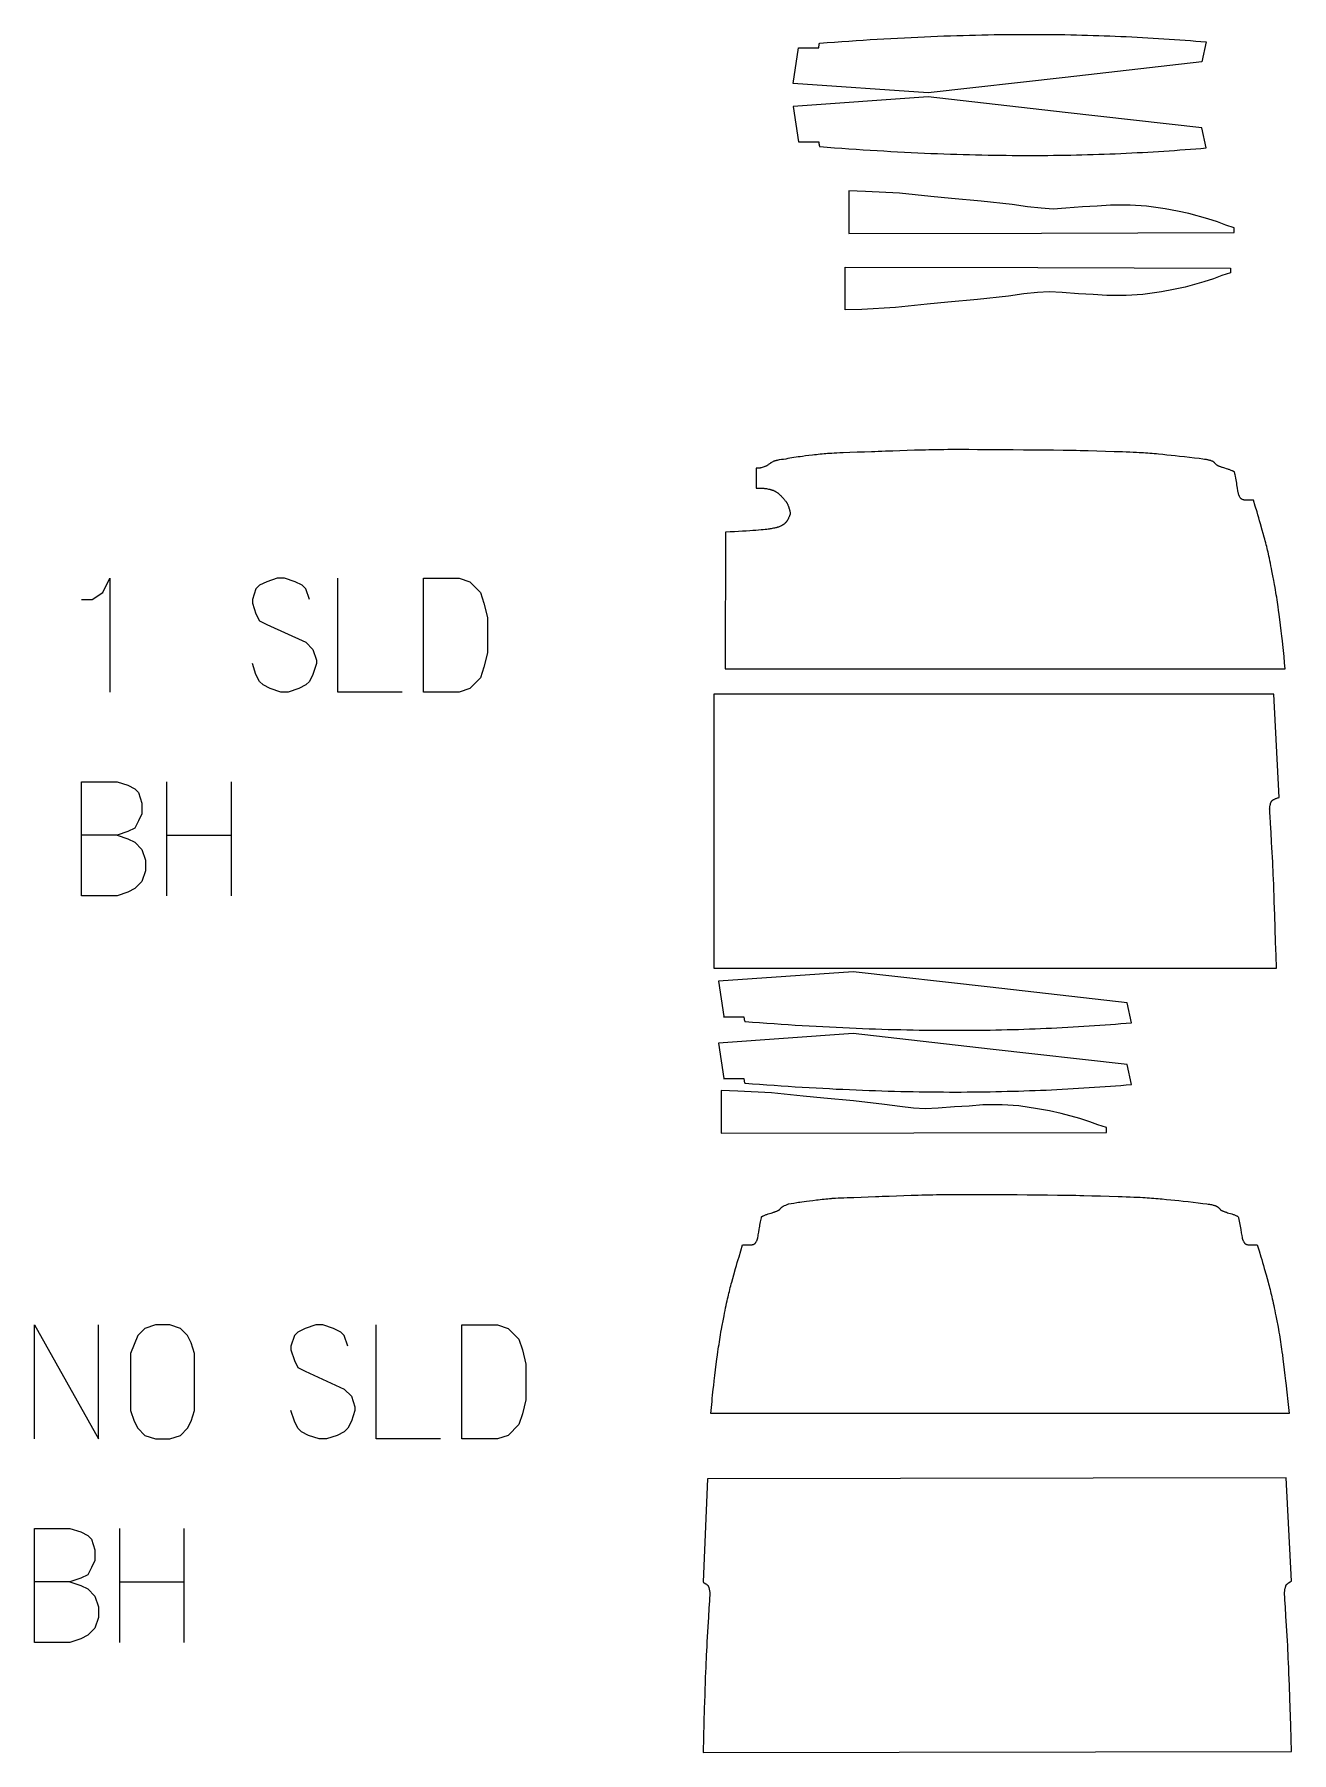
# Model space of a CAD drawing. Extents: x 0 to 10511, y 0 to 8892.
# Drawn here: x 0 to 3152, y 277 to 4585 of the extents above; entities that cross this region are included whole.
import ezdxf

# ---------------------------------------------------------------- set-up
doc = ezdxf.new("R2010")
doc.units = 0
doc.layers.add('Default_Layer', color=1, linetype='CONTINUOUS')

msp = doc.modelspace()

# ---------------------------------------------------------------- linework, layer by layer
at = {"layer": 'Default_Layer'}
for points in [[(2937.9, 4566.1), (2927.1, 4515.9), (2583.9, 4477.1), (2240.6, 4438.4), (1902.6, 4462.1), (1915.7, 4550.8), (1915.5, 4550.8), (1915.6, 4550.8), (1915.7, 4550.8), (1916.1, 4550.9), (1916.8, 4550.9), (1919, 4550.9), (1922, 4550.9), (1930.1, 4551), (1939.6, 4551), (1957.9, 4550.9), (1966.4, 4550.9), (1966.4, 4551.4), (1966.5, 4552.7), (1966.8, 4554.6), (1966.9, 4555.7), (1967.1, 4556.8), (1967.3, 4557.9), (1967.5, 4559), (1967.7, 4560), (1967.9, 4560.9), (1968.1, 4561.3), (1968.2, 4561.6), (1968.4, 4562), (1968.5, 4562.2), (1968.7, 4562.5), (1968.8, 4562.6), (1969, 4562.7), (1969.1, 4562.8), (1969.2, 4562.8), (1987.6, 4564.2), (2005.9, 4565.6), (2024.1, 4566.9), (2042.1, 4568.2), (2059.9, 4569.4), (2077.7, 4570.6), (2095.2, 4571.7), (2112.7, 4572.8), (2130, 4573.8), (2147.2, 4574.8), (2164.3, 4575.7), (2181.2, 4576.6), (2198, 4577.4), (2214.7, 4578.2), (2231.3, 4579), (2247.7, 4579.7), (2264.1, 4580.3), (2280.3, 4581), (2296.4, 4581.5), (2312.4, 4582), (2328.3, 4582.5), (2344.1, 4582.9), (2359.7, 4583.3), (2375.3, 4583.7), (2390.8, 4584), (2406.2, 4584.2), (2421.5, 4584.5), (2436.6, 4584.6), (2451.7, 4584.8), (2466.7, 4584.9), (2481.7, 4584.9), (2496.5, 4584.9), (2511.2, 4584.9), (2525.9, 4584.9), (2540.5, 4584.7), (2555, 4584.6), (2569.4, 4584.4), (2583.8, 4584.2), (2598.1, 4583.9), (2612.3, 4583.6), (2626.4, 4583.3), (2640.5, 4582.9), (2654.5, 4582.5), (2668.5, 4582.1), (2682.4, 4581.6), (2696.2, 4581.1), (2710, 4580.5), (2723.8, 4579.9), (2737.4, 4579.3), (2751.1, 4578.7), (2764.7, 4578), (2778.2, 4577.3), (2791.7, 4576.5), (2805.1, 4575.7), (2818.6, 4574.9), (2831.9, 4574), (2845.3, 4573.2), (2858.6, 4572.2), (2871.9, 4571.3), (2885.1, 4570.3), (2898.3, 4569.3), (2911.5, 4568.3), (2924.7, 4567.2), (2937.9, 4566.1)], [(2937.9, 4300.3), (2927.1, 4350.5), (2583.9, 4389.2), (2240.6, 4428), (1902.6, 4404.3), (1915.7, 4315.6), (1915.5, 4315.6), (1915.6, 4315.6), (1915.7, 4315.5), (1916.1, 4315.5), (1916.8, 4315.5), (1919, 4315.5), (1922, 4315.4), (1930.1, 4315.4), (1939.6, 4315.4), (1957.9, 4315.5), (1966.4, 4315.5), (1966.4, 4315), (1966.5, 4313.6), (1966.8, 4311.8), (1966.9, 4310.7), (1967.1, 4309.6), (1967.3, 4308.5), (1967.5, 4307.4), (1967.7, 4306.4), (1967.9, 4305.5), (1968.1, 4305.1), (1968.2, 4304.7), (1968.4, 4304.4), (1968.5, 4304.1), (1968.7, 4303.9), (1968.8, 4303.8), (1969, 4303.6), (1969.1, 4303.6), (1969.2, 4303.6), (1987.6, 4302.2), (2005.9, 4300.8), (2024.1, 4299.5), (2042.1, 4298.2), (2059.9, 4297), (2077.7, 4295.8), (2095.2, 4294.7), (2112.7, 4293.6), (2130, 4292.6), (2147.2, 4291.6), (2164.3, 4290.7), (2181.2, 4289.8), (2198, 4288.9), (2214.7, 4288.1), (2231.3, 4287.4), (2247.7, 4286.7), (2264.1, 4286), (2280.3, 4285.4), (2296.4, 4284.9), (2312.4, 4284.3), (2328.3, 4283.9), (2344.1, 4283.4), (2359.7, 4283), (2375.3, 4282.7), (2390.8, 4282.4), (2406.2, 4282.1), (2421.5, 4281.9), (2436.6, 4281.7), (2451.7, 4281.6), (2466.7, 4281.5), (2481.7, 4281.5), (2496.5, 4281.4), (2511.2, 4281.5), (2525.9, 4281.5), (2540.5, 4281.6), (2555, 4281.8), (2569.4, 4282), (2583.8, 4282.2), (2598.1, 4282.4), (2612.3, 4282.7), (2626.4, 4283.1), (2640.5, 4283.4), (2654.5, 4283.9), (2668.5, 4284.3), (2682.4, 4284.8), (2696.2, 4285.3), (2710, 4285.8), (2723.8, 4286.4), (2737.4, 4287.1), (2751.1, 4287.7), (2764.7, 4288.4), (2778.2, 4289.1), (2791.7, 4289.9), (2805.1, 4290.7), (2818.6, 4291.5), (2831.9, 4292.3), (2845.3, 4293.2), (2858.6, 4294.1), (2871.9, 4295.1), (2885.1, 4296.1), (2898.3, 4297.1), (2911.5, 4298.1), (2924.7, 4299.2), (2937.9, 4300.3)], [(3008, 4088), (3008, 4099.8), (2986.8, 4106.6), (2966, 4114.8), (2941.7, 4122.7), (2894.2, 4135.7), (2865.5, 4141.9), (2834.9, 4147.2), (2788.3, 4154.3), (2746.9, 4156.7), (2698.3, 4156.7), (2664.2, 4154.1), (2627.4, 4152.2), (2586.1, 4149), (2553.8, 4147.1), (2524.1, 4149), (2490, 4152.9), (2451.5, 4158.1), (2373.7, 4166.6), (2299.5, 4173.4), (2247.4, 4178.4), (2168.7, 4186.9), (2083.8, 4191.4), (2042.1, 4193), (2042.1, 4085.8), (2525, 4086.9), (3008, 4088)], [(2998.5, 3999), (2998.5, 3987.1), (2977.3, 3980.3), (2956.5, 3972.2), (2932.2, 3964.3), (2884.8, 3951.2), (2856, 3945), (2825.4, 3939.8), (2778.8, 3932.7), (2737.4, 3930.2), (2688.8, 3930.2), (2654.7, 3932.9), (2617.9, 3934.7), (2576.6, 3938), (2544.3, 3939.8), (2514.6, 3938), (2480.5, 3934.1), (2442, 3928.9), (2364.2, 3920.3), (2290, 3913.5), (2237.9, 3908.6), (2159.2, 3900.1), (2074.3, 3895.6), (2032.6, 3894), (2032.6, 4001.1), (2515.6, 4000.1), (2998.5, 3999)], [(1732.1, 2994.4), (3136, 2994.5), (3135.2, 3002.1), (3134.5, 3009.8), (3133, 3025), (3132.2, 3032.6), (3131.4, 3040.3), (3130.6, 3047.9), (3129.8, 3055.5), (3128.7, 3064.7), (3127.3, 3076.5), (3125.7, 3089.9), (3123.9, 3104), (3122.2, 3118), (3120.5, 3130.8), (3119.1, 3141.7), (3118.1, 3149.5), (3117.2, 3155.6), (3116.4, 3161.7), (3115.5, 3167.8), (3114.6, 3173.9), (3113.6, 3180), (3112.7, 3186.1), (3111.6, 3192.2), (3110.6, 3198.2), (3109.2, 3205.7), (3107.4, 3215.6), (3105.2, 3227.2), (3102.7, 3239.8), (3101.5, 3246.3), (3100.2, 3252.8), (3098.9, 3259.2), (3097.6, 3265.4), (3096.3, 3271.5), (3095.1, 3277.1), (3093.9, 3282.4), (3092.8, 3287.1), (3091.8, 3291.7), (3090.6, 3296.2), (3089.5, 3300.9), (3088.3, 3305.5), (3087, 3310.2), (3085.8, 3314.9), (3084.5, 3319.6), (3083.3, 3324.2), (3080.7, 3333.3), (3078.3, 3342.1), (3073.7, 3358.2), (3071.6, 3365.6), (3069.5, 3373), (3067.4, 3380.4), (3065.2, 3387.8), (3060.8, 3402.6), (3056.5, 3417.4), (3053.4, 3417.4), (3050, 3417.4), (3043.1, 3417.2), (3039.9, 3417.2), (3037.1, 3417.2), (3035.9, 3417.2), (3034.9, 3417.3), (3034, 3417.3), (3033.4, 3417.4), (3032.4, 3417.7), (3031.3, 3417.9), (3030.3, 3418.2), (3029.2, 3418.6), (3028.7, 3418.8), (3028.2, 3419), (3027.8, 3419.2), (3027.3, 3419.5), (3026.9, 3419.7), (3026.4, 3420), (3026, 3420.3), (3025.7, 3420.5), (3025.3, 3420.8), (3025, 3421.2), (3024.6, 3421.5), (3024.3, 3421.8), (3024.1, 3422.2), (3023.8, 3422.6), (3023.3, 3423.4), (3022.8, 3424.2), (3022.3, 3425), (3021.4, 3426.7), (3021, 3427.5), (3020.6, 3428.4), (3020.2, 3429.2), (3019.8, 3430.1), (3019.4, 3431), (3019.1, 3431.9), (3018.8, 3432.8), (3018.5, 3433.7), (3018.4, 3434.5), (3018.1, 3436.1), (3017.3, 3440.9), (3016.2, 3447.6), (3014.9, 3455.5), (3014.2, 3459.8), (3013.4, 3464.1), (3012.6, 3468.5), (3011.8, 3472.8), (3011, 3477), (3010.2, 3481), (3009.8, 3482.9), (3009.4, 3484.7), (3009, 3486.4), (3008.6, 3488), (3007.9, 3488.4), (3007.2, 3488.8), (3006.5, 3489.2), (3005.7, 3489.6), (3004.9, 3490), (3004.1, 3490.4), (3002.5, 3491.1), (3000.7, 3491.9), (2999, 3492.5), (2997.2, 3493.2), (2995.5, 3493.8), (2993.8, 3494.4), (2992.2, 3494.9), (2989.1, 3495.8), (2984.8, 3497.1), (2981.9, 3498), (2979, 3499), (2977.5, 3499.5), (2976.1, 3500), (2974.8, 3500.5), (2973.6, 3500.9), (2971.3, 3501.8), (2970.1, 3502.3), (2969, 3502.7), (2967.8, 3503.2), (2966.8, 3503.7), (2966.2, 3504), (2965.7, 3504.3), (2965.2, 3504.6), (2964.7, 3504.9), (2964.3, 3505.3), (2963.8, 3505.7), (2963.4, 3506.1), (2962.9, 3506.5), (2962.5, 3507), (2962.1, 3507.4), (2961.3, 3508.4), (2960.5, 3509.3), (2959.8, 3510.2), (2959.4, 3510.6), (2959.1, 3510.9), (2958.7, 3511.2), (2958.4, 3511.5), (2957.8, 3512), (2957.1, 3512.5), (2956.4, 3513), (2955.7, 3513.5), (2955, 3513.9), (2954.3, 3514.3), (2953.6, 3514.7), (2952.8, 3515), (2952.4, 3515.2), (2951.9, 3515.4), (2950.6, 3515.9), (2949.1, 3516.4), (2947.3, 3516.9), (2945.5, 3517.4), (2943.7, 3517.9), (2941.9, 3518.3), (2940.2, 3518.7), (2938.9, 3518.9), (2936.6, 3519.2), (2933.5, 3519.6), (2929.6, 3520.1), (2920, 3521.3), (2908.5, 3522.7), (2895.9, 3524.2), (2883.1, 3525.7), (2870.8, 3527.1), (2859.8, 3528.3), (2849.7, 3529.3), (2839.3, 3530.4), (2828.8, 3531.5), (2818.1, 3532.5), (2812.8, 3533), (2807.4, 3533.5), (2802, 3534), (2796.7, 3534.4), (2791.3, 3534.9), (2786, 3535.3), (2780.6, 3535.6), (2775.3, 3536), (2769.5, 3536.3), (2762.7, 3536.7), (2755.1, 3537), (2746.6, 3537.4), (2737.5, 3537.7), (2727.8, 3538.1), (2717.7, 3538.4), (2707.1, 3538.8), (2685.4, 3539.5), (2663.4, 3540.1), (2641.9, 3540.7), (2621.7, 3541.2), (2611.8, 3541.4), (2601.4, 3541.6), (2590.5, 3541.8), (2579.1, 3541.9), (2555.3, 3542.2), (2530.5, 3542.5), (2479.5, 3543), (2454.2, 3543.3), (2429.7, 3543.6), (2419.1, 3543.6), (2408.3, 3543.6), (2386.5, 3543.7), (2364.4, 3543.8), (2342.5, 3543.9), (2320.9, 3543.9), (2310.3, 3543.9), (2299.9, 3543.9), (2289.8, 3543.9), (2279.9, 3543.8), (2270.3, 3543.7), (2261, 3543.6), (2251.9, 3543.4), (2242.8, 3543.2), (2233.7, 3543), (2224.6, 3542.8), (2215.5, 3542.5), (2206.4, 3542.2), (2188.2, 3541.6), (2170.1, 3541), (2151.9, 3540.3), (2133.7, 3539.7), (2124.6, 3539.4), (2115.5, 3539.1), (2107.4, 3538.8), (2098.9, 3538.4), (2081.1, 3537.8), (2062.8, 3537.2), (2044.8, 3536.5), (2027.7, 3535.9), (2019.7, 3535.6), (2012.2, 3535.2), (2005.3, 3534.9), (1999, 3534.6), (1993.4, 3534.3), (1990.9, 3534.1), (1988.7, 3533.9), (1984.2, 3533.6), (1979.7, 3533.2), (1975, 3532.7), (1970.2, 3532.3), (1965.3, 3531.7), (1960.5, 3531.2), (1955.7, 3530.7), (1950.9, 3530.1), (1941.7, 3529), (1933.3, 3528), (1926, 3527), (1920, 3526.2), (1914.8, 3525.5), (1909.6, 3524.7), (1904.4, 3523.9), (1899.2, 3523), (1888.9, 3521.3), (1883.7, 3520.4), (1878.5, 3519.6), (1875.9, 3519.2), (1873.1, 3518.8), (1867.5, 3518), (1864.8, 3517.6), (1863.5, 3517.4), (1862.3, 3517.1), (1861.2, 3516.9), (1860.2, 3516.7), (1859.3, 3516.5), (1858.5, 3516.2), (1857.7, 3516), (1857, 3515.7), (1856.2, 3515.5), (1855.5, 3515.2), (1854, 3514.6), (1852.6, 3513.9), (1851.2, 3513.2), (1849.8, 3512.4), (1848.4, 3511.6), (1847, 3510.9), (1846.3, 3510.5), (1845.7, 3510), (1845, 3509.6), (1844.3, 3509.1), (1843, 3508.1), (1841.7, 3507.1), (1840.4, 3506), (1839.8, 3505.6), (1839.1, 3505.1), (1838.4, 3504.6), (1837.7, 3504.2), (1837, 3503.8), (1836.3, 3503.4), (1835.5, 3503), (1834.5, 3502.6), (1833.5, 3502.2), (1832.3, 3501.7), (1831.1, 3501.3), (1829.8, 3500.8), (1827.2, 3500), (1824.6, 3499.2), (1822.3, 3498.5), (1821.2, 3498.2), (1820.3, 3498), (1819.5, 3497.8), (1818.8, 3497.7), (1818.2, 3497.6), (1817.6, 3497.5), (1817.1, 3497.5), (1816.5, 3497.5), (1815.3, 3497.5), (1814.1, 3497.5), (1811.8, 3497.6), (1810.6, 3497.6), (1809.4, 3497.7), (1809.4, 3447.6), (1810.5, 3447.6), (1815.8, 3447.5), (1821.1, 3447.3), (1824.3, 3447.2), (1825.9, 3447.2), (1827.6, 3447.1), (1829, 3447), (1830.5, 3446.8), (1831.9, 3446.7), (1833.3, 3446.5), (1835.6, 3446.1), (1838.1, 3445.6), (1840.7, 3445.1), (1842.1, 3444.8), (1843.5, 3444.5), (1844.8, 3444.1), (1846.2, 3443.8), (1847.5, 3443.4), (1848.8, 3443.1), (1850, 3442.7), (1851.2, 3442.3), (1852.3, 3441.9), (1853.3, 3441.4), (1854.3, 3441), (1855.3, 3440.5), (1856.2, 3440), (1857.2, 3439.5), (1858.1, 3438.9), (1859.1, 3438.4), (1860, 3437.8), (1860.9, 3437.2), (1861.8, 3436.6), (1862.7, 3435.9), (1863.6, 3435.3), (1864.4, 3434.6), (1865.3, 3433.9), (1866.1, 3433.2), (1867.8, 3431.8), (1868.7, 3431), (1869.7, 3430.1), (1870.8, 3429), (1872, 3427.7), (1873.3, 3426.4), (1874.7, 3425), (1876.1, 3423.5), (1877.4, 3422), (1878.8, 3420.5), (1880.1, 3418.9), (1881.4, 3417.4), (1882.6, 3415.9), (1883.8, 3414.5), (1884.8, 3413.2), (1885.7, 3411.9), (1886, 3411.3), (1886.4, 3410.8), (1887, 3409.7), (1887.6, 3408.5), (1888.2, 3407.3), (1888.8, 3406), (1889.3, 3404.7), (1889.9, 3403.4), (1890.3, 3402), (1890.8, 3400.7), (1891.3, 3399.4), (1891.7, 3398.2), (1892.4, 3395.9), (1892.9, 3393.9), (1893.3, 3392.4), (1893.6, 3391.1), (1893.9, 3389.8), (1894.2, 3388.5), (1894.4, 3387.2), (1894.5, 3386.6), (1894.6, 3385.9), (1894.6, 3385.3), (1894.7, 3384.7), (1894.7, 3384), (1894.6, 3383.4), (1894.6, 3382.7), (1894.5, 3382.1), (1894.4, 3381.4), (1894.1, 3380.5), (1893.8, 3379.6), (1893.5, 3378.6), (1893.1, 3377.4), (1892.6, 3376.3), (1892.1, 3375.1), (1891.6, 3373.9), (1891, 3372.6), (1890.4, 3371.4), (1889.9, 3370.3), (1889.3, 3369.1), (1888.7, 3368.1), (1888.2, 3367.1), (1887.7, 3366.3), (1887.2, 3365.5), (1886.8, 3364.9), (1886.3, 3364.3), (1885.8, 3363.6), (1885.3, 3363), (1884.8, 3362.4), (1884.3, 3361.8), (1883.7, 3361.2), (1883.2, 3360.6), (1882.6, 3360.1), (1882, 3359.5), (1881.4, 3359), (1880.8, 3358.4), (1880.2, 3357.9), (1879.6, 3357.4), (1879, 3356.9), (1878.3, 3356.4), (1877.7, 3356), (1877, 3355.5), (1876.2, 3355.1), (1875.5, 3354.6), (1874.7, 3354.2), (1873.9, 3353.7), (1873.1, 3353.3), (1872.2, 3352.9), (1870.5, 3352.1), (1868.7, 3351.3), (1867, 3350.6), (1865.2, 3349.9), (1864.3, 3349.6), (1863.3, 3349.3), (1862.2, 3349), (1861, 3348.6), (1859.7, 3348.3), (1858.4, 3348), (1855.6, 3347.3), (1852.7, 3346.7), (1849.7, 3346.1), (1846.8, 3345.5), (1844, 3345.1), (1842.3, 3344.8), (1839.7, 3344.5), (1836.4, 3344.1), (1832.3, 3343.7), (1827.5, 3343.2), (1822, 3342.7), (1815.8, 3342.2), (1808.9, 3341.6), (1801.4, 3341), (1793.3, 3340.4), (1784.6, 3339.9), (1775.3, 3339.3), (1765.5, 3338.7), (1755.1, 3338.1), (1744.3, 3337.6), (1733, 3337.1), (1732.1, 2994.4)], [(975.3, 2936), (975.3, 3221.8), (1064.6, 3221.8), (1091.4, 3212.8), (1118.1, 3186), (1127.1, 3159.2), (1136, 3123.5), (1136, 3034.2), (1127.1, 2998.5), (1118.1, 2971.7), (1091.4, 2944.9), (1064.6, 2936), (975.3, 2936)], [(3113.9, 2244.3), (3112.8, 2276.1), (3111.8, 2309.6), (3109.6, 2377.8), (3108.5, 2410.3), (3108, 2425.7), (3107.5, 2440.3), (3107, 2454.1), (3106.5, 2466.8), (3106.1, 2478.5), (3105.6, 2488.8), (3105.1, 2499), (3104.6, 2510.1), (3103.9, 2522), (3103.3, 2534.2), (3102.5, 2546.8), (3101.8, 2559.5), (3100.3, 2584.1), (3099, 2606.5), (3097.9, 2625), (3097.5, 2632.3), (3097.2, 2638), (3097, 2641.8), (3096.9, 2643), (3096.9, 2643.7), (3097, 2644.4), (3097.1, 2645.2), (3097.2, 2646.9), (3097.5, 2648.5), (3097.7, 2650.2), (3098, 2651.7), (3098.3, 2653.2), (3098.6, 2654.5), (3098.9, 2655.6), (3099.4, 2657.6), (3099.8, 2658.5), (3100.1, 2659.5), (3100.5, 2660.5), (3100.7, 2660.9), (3100.9, 2661.4), (3101.1, 2661.8), (3101.4, 2662.3), (3101.7, 2662.7), (3102, 2663.1), (3102.4, 2663.5), (3102.8, 2663.9), (3103.4, 2664.4), (3104.1, 2665), (3104.9, 2665.5), (3105.8, 2666.1), (3106.8, 2666.6), (3108, 2667.2), (3109.2, 2667.8), (3110.5, 2668.4), (3111.9, 2669), (3113.5, 2669.7), (3115.1, 2670.3), (3116.8, 2670.8), (3118.6, 2671.4), (3120.6, 2672), (3107.7, 2930.5), (1703.5, 2930.5), (1703.5, 2244.4), (3113.9, 2244.3)], [(2750.3, 2107.2), (2739.5, 2157.3), (2396.3, 2196.1), (2053, 2234.9), (1715, 2211.1), (1728.2, 2122.5), (1728, 2122.4), (1728, 2122.4), (1728.1, 2122.4), (1728.5, 2122.4), (1729.2, 2122.4), (1731.4, 2122.3), (1734.4, 2122.3), (1742.5, 2122.3), (1752, 2122.3), (1770.3, 2122.3), (1778.8, 2122.3), (1778.8, 2121.8), (1779, 2120.5), (1779.2, 2118.6), (1779.3, 2117.6), (1779.5, 2116.5), (1779.7, 2115.4), (1779.9, 2114.3), (1780.1, 2113.3), (1780.4, 2112.4), (1780.5, 2112), (1780.6, 2111.6), (1780.8, 2111.3), (1780.9, 2111), (1781.1, 2110.8), (1781.3, 2110.6), (1781.4, 2110.5), (1781.5, 2110.5), (1781.6, 2110.5), (1800, 2109), (1818.3, 2107.7), (1836.5, 2106.3), (1854.5, 2105.1), (1872.4, 2103.8), (1890.1, 2102.7), (1907.7, 2101.5), (1925.1, 2100.5), (1942.4, 2099.4), (1959.6, 2098.5), (1976.7, 2097.5), (1993.6, 2096.6), (2010.5, 2095.8), (2027.1, 2095), (2043.7, 2094.3), (2060.2, 2093.6), (2076.5, 2092.9), (2092.7, 2092.3), (2108.8, 2091.7), (2124.8, 2091.2), (2140.7, 2090.7), (2156.5, 2090.3), (2172.2, 2089.9), (2187.7, 2089.6), (2203.2, 2089.3), (2218.6, 2089), (2233.9, 2088.8), (2249.1, 2088.6), (2264.2, 2088.5), (2279.2, 2088.4), (2294.1, 2088.3), (2308.9, 2088.3), (2323.7, 2088.3), (2338.3, 2088.4), (2352.9, 2088.5), (2367.4, 2088.6), (2381.9, 2088.8), (2396.2, 2089), (2410.5, 2089.3), (2424.7, 2089.6), (2438.9, 2089.9), (2452.9, 2090.3), (2467, 2090.7), (2480.9, 2091.2), (2494.8, 2091.6), (2508.7, 2092.2), (2522.4, 2092.7), (2536.2, 2093.3), (2549.9, 2093.9), (2563.5, 2094.6), (2577.1, 2095.3), (2590.6, 2096), (2604.1, 2096.7), (2617.6, 2097.5), (2631, 2098.3), (2644.4, 2099.2), (2657.7, 2100.1), (2671, 2101), (2684.3, 2102), (2697.5, 2102.9), (2710.8, 2103.9), (2724, 2105), (2737.1, 2106.1), (2750.3, 2107.2)], [(2750.3, 1952.5), (2739.5, 2002.7), (2396.3, 2041.4), (2053, 2080.2), (1715, 2056.4), (1728.2, 1967.8), (1728, 1967.8), (1728, 1967.7), (1728.1, 1967.7), (1728.5, 1967.7), (1729.2, 1967.7), (1731.4, 1967.6), (1734.4, 1967.6), (1742.5, 1967.6), (1752, 1967.6), (1770.3, 1967.6), (1778.8, 1967.7), (1778.8, 1967.2), (1779, 1965.8), (1779.2, 1963.9), (1779.3, 1962.9), (1779.5, 1961.8), (1779.7, 1960.7), (1779.9, 1959.6), (1780.1, 1958.6), (1780.4, 1957.7), (1780.5, 1957.3), (1780.6, 1956.9), (1780.8, 1956.6), (1780.9, 1956.3), (1781.1, 1956.1), (1781.3, 1955.9), (1781.4, 1955.8), (1781.5, 1955.8), (1781.6, 1955.8), (1800, 1954.4), (1818.3, 1953), (1836.5, 1951.7), (1854.5, 1950.4), (1872.4, 1949.2), (1890.1, 1948), (1907.7, 1946.9), (1925.1, 1945.8), (1942.4, 1944.8), (1959.6, 1943.8), (1976.7, 1942.8), (1993.6, 1942), (2010.5, 1941.1), (2027.1, 1940.3), (2043.7, 1939.6), (2060.2, 1938.9), (2076.5, 1938.2), (2092.7, 1937.6), (2108.8, 1937), (2124.8, 1936.5), (2140.7, 1936), (2156.5, 1935.6), (2172.2, 1935.2), (2187.7, 1934.9), (2203.2, 1934.6), (2218.6, 1934.3), (2233.9, 1934.1), (2249.1, 1933.9), (2264.2, 1933.8), (2279.2, 1933.7), (2294.1, 1933.6), (2308.9, 1933.6), (2323.7, 1933.6), (2338.3, 1933.7), (2352.9, 1933.8), (2367.4, 1934), (2381.9, 1934.1), (2396.2, 1934.4), (2410.5, 1934.6), (2424.7, 1934.9), (2438.9, 1935.3), (2452.9, 1935.6), (2467, 1936), (2480.9, 1936.5), (2494.8, 1937), (2508.7, 1937.5), (2522.4, 1938), (2536.2, 1938.6), (2549.9, 1939.2), (2563.5, 1939.9), (2577.1, 1940.6), (2590.6, 1941.3), (2604.1, 1942.1), (2617.6, 1942.9), (2631, 1943.7), (2644.4, 1944.5), (2657.7, 1945.4), (2671, 1946.3), (2684.3, 1947.3), (2697.5, 1948.3), (2710.8, 1949.3), (2724, 1950.3), (2737.1, 1951.4), (2750.3, 1952.5)], [(2687.7, 1832.4), (2687.7, 1844.3), (2666.5, 1851), (2645.7, 1859.2), (2621.4, 1867.1), (2573.9, 1880.1), (2545.2, 1886.4), (2514.6, 1891.6), (2468, 1898.7), (2426.5, 1901.2), (2377.9, 1901.2), (2343.8, 1898.5), (2307, 1896.7), (2265.8, 1893.4), (2233.5, 1891.6), (2203.8, 1893.4), (2169.7, 1897.3), (2131.1, 1902.5), (2053.4, 1911.1), (1979.1, 1917.8), (1927.1, 1922.8), (1848.4, 1931.3), (1763.5, 1935.8), (1721.8, 1937.4), (1721.8, 1830.2), (2204.7, 1831.3), (2687.7, 1832.4)], [(1696.2, 1127.4), (1695.9, 1127.5), (1696.6, 1135.1), (1697.4, 1142.7), (1698.9, 1158), (1699.6, 1165.6), (1700.4, 1173.2), (1701.2, 1180.8), (1702.1, 1188.5), (1703.1, 1197.7), (1704.5, 1209.4), (1706.2, 1222.9), (1707.9, 1237), (1709.7, 1251), (1711.3, 1263.8), (1712.7, 1274.6), (1713.8, 1282.5), (1714.6, 1288.6), (1715.5, 1294.7), (1716.4, 1300.8), (1717.3, 1306.9), (1718.2, 1313), (1719.2, 1319), (1720.2, 1325.1), (1721.3, 1331.2), (1722.6, 1338.7), (1724.5, 1348.5), (1726.7, 1360.1), (1729.1, 1372.8), (1730.4, 1379.2), (1731.7, 1385.7), (1733, 1392.2), (1734.3, 1398.4), (1735.5, 1404.4), (1736.8, 1410.1), (1737.9, 1415.3), (1739, 1420.1), (1740.1, 1424.6), (1741.2, 1429.2), (1742.4, 1433.8), (1743.6, 1438.5), (1744.8, 1443.2), (1746.1, 1447.9), (1747.3, 1452.5), (1748.6, 1457.2), (1751.1, 1466.3), (1753.6, 1475), (1758.1, 1491.1), (1760.2, 1498.6), (1762.3, 1506), (1764.5, 1513.4), (1766.7, 1520.8), (1771, 1535.6), (1775.4, 1550.4), (1778.5, 1550.4), (1781.8, 1550.3), (1788.8, 1550.2), (1792, 1550.2), (1794.8, 1550.2), (1796, 1550.2), (1797, 1550.2), (1797.8, 1550.3), (1798.4, 1550.4), (1799.5, 1550.6), (1800.5, 1550.9), (1801.6, 1551.2), (1802.6, 1551.6), (1803.1, 1551.8), (1803.6, 1552), (1804.1, 1552.2), (1804.6, 1552.4), (1805, 1552.7), (1805.4, 1552.9), (1805.8, 1553.2), (1806.2, 1553.5), (1806.6, 1553.8), (1806.9, 1554.1), (1807.2, 1554.5), (1807.5, 1554.8), (1807.8, 1555.2), (1808.1, 1555.6), (1808.6, 1556.3), (1809.1, 1557.2), (1809.5, 1558), (1810.4, 1559.7), (1810.9, 1560.5), (1811.3, 1561.3), (1811.7, 1562.2), (1812.1, 1563.1), (1812.4, 1564), (1812.8, 1564.9), (1813.1, 1565.8), (1813.3, 1566.7), (1813.5, 1567.3), (1813.6, 1567.8), (1813.8, 1569), (1814.3, 1572.4), (1814.9, 1575.7), (1816, 1582.4), (1817.2, 1589.8), (1817.8, 1593.4), (1818.4, 1597.1), (1819, 1600.1), (1819.7, 1604), (1820.4, 1607.9), (1821.1, 1611.4), (1821.9, 1614.9), (1822.6, 1617.9), (1823.3, 1621), (1824, 1621.4), (1824.7, 1621.8), (1825.4, 1622.2), (1826.2, 1622.6), (1826.9, 1623), (1827.7, 1623.4), (1829.4, 1624.1), (1831.1, 1624.8), (1832.9, 1625.5), (1834.6, 1626.1), (1836.4, 1626.8), (1838.1, 1627.3), (1839.7, 1627.9), (1842.7, 1628.8), (1847, 1630.1), (1849.9, 1631), (1852.9, 1632), (1854.3, 1632.5), (1855.7, 1632.9), (1857, 1633.4), (1858.2, 1633.9), (1860.5, 1634.8), (1861.7, 1635.2), (1862.9, 1635.7), (1864, 1636.2), (1865.1, 1636.7), (1865.6, 1637), (1866.1, 1637.3), (1866.6, 1637.6), (1867.1, 1637.9), (1867.6, 1638.3), (1868, 1638.6), (1868.5, 1639), (1868.9, 1639.5), (1869.3, 1639.9), (1869.8, 1640.4), (1870.6, 1641.3), (1871.3, 1642.3), (1872.1, 1643.1), (1872.4, 1643.5), (1872.8, 1643.9), (1873.1, 1644.2), (1873.4, 1644.5), (1874.1, 1645), (1874.8, 1645.5), (1875.4, 1646), (1876.1, 1646.4), (1876.8, 1646.9), (1877.6, 1647.3), (1878.3, 1647.7), (1879.1, 1648), (1880.8, 1648.8), (1883.7, 1650), (1885.4, 1650.8), (1887.2, 1651.5), (1889, 1652.3), (1890.8, 1653), (1891.2, 1653.1), (1897.4, 1654.1), (1903.6, 1655.1), (1911.4, 1656.4), (1915.3, 1657.1), (1919.1, 1657.7), (1924.3, 1658.5), (1929.5, 1659.2), (1935.5, 1660), (1942.9, 1660.9), (1951.3, 1662), (1960.5, 1663.1), (1965.2, 1663.6), (1970, 1664.2), (1974.9, 1664.7), (1979.7, 1665.2), (1984.5, 1665.7), (1989.2, 1666.1), (1993.8, 1666.6), (1998.2, 1666.9), (2000.5, 1667.1), (2003, 1667.2), (2008.5, 1667.6), (2014.8, 1667.9), (2021.8, 1668.2), (2029.3, 1668.5), (2037.3, 1668.9), (2054.4, 1669.5), (2072.4, 1670.1), (2090.6, 1670.8), (2108.4, 1671.4), (2116.9, 1671.7), (2125.1, 1672.1), (2134.2, 1672.3), (2143.3, 1672.7), (2161.4, 1673.3), (2179.6, 1673.9), (2197.8, 1674.6), (2216, 1675.2), (2225.1, 1675.5), (2234.2, 1675.7), (2243.3, 1676), (2252.4, 1676.2), (2261.5, 1676.4), (2270.6, 1676.5), (2279.8, 1676.7), (2289.4, 1676.8), (2299.3, 1676.8), (2309.5, 1676.9), (2319.9, 1676.9), (2330.4, 1676.9), (2352, 1676.8), (2374, 1676.7), (2396, 1676.7), (2417.9, 1676.6), (2428.7, 1676.6), (2439.3, 1676.5), (2463.8, 1676.3), (2489.1, 1676), (2540.1, 1675.5), (2564.9, 1675.2), (2588.7, 1674.9), (2600, 1674.7), (2610.9, 1674.6), (2621.4, 1674.4), (2631.3, 1674.1), (2651.4, 1673.7), (2672.9, 1673.1), (2694.9, 1672.4), (2716.7, 1671.8), (2727.2, 1671.4), (2737.4, 1671.1), (2747.1, 1670.7), (2756.2, 1670.3), (2764.6, 1670), (2772.3, 1669.6), (2779.1, 1669.3), (2784.9, 1669), (2790.2, 1668.6), (2795.5, 1668.2), (2800.9, 1667.8), (2806.2, 1667.4), (2811.6, 1667), (2817, 1666.5), (2822.3, 1666), (2827.7, 1665.5), (2838.3, 1664.5), (2848.8, 1663.4), (2859.2, 1662.3), (2869.4, 1661.2), (2880.4, 1660), (2892.7, 1658.7), (2905.5, 1657.2), (2918, 1655.7), (2929.5, 1654.3), (2939.2, 1653.1), (2943.1, 1652.6), (2946.2, 1652.2), (2948.4, 1651.8), (2949.8, 1651.6), (2951.4, 1651.3), (2953.3, 1650.8), (2955.1, 1650.3), (2956.9, 1649.8), (2958.6, 1649.3), (2960.1, 1648.8), (2961.4, 1648.4), (2961.9, 1648.2), (2962.4, 1648), (2963.1, 1647.7), (2963.9, 1647.3), (2964.6, 1646.9), (2965.3, 1646.4), (2966, 1646), (2966.7, 1645.5), (2967.3, 1645), (2968, 1644.5), (2968.3, 1644.2), (2968.6, 1643.9), (2969, 1643.5), (2969.3, 1643.1), (2970.1, 1642.3), (2970.9, 1641.3), (2971.7, 1640.4), (2972.1, 1639.9), (2972.5, 1639.5), (2972.9, 1639.1), (2973.4, 1638.6), (2973.8, 1638.3), (2974.3, 1637.9), (2974.8, 1637.6), (2975.3, 1637.3), (2975.8, 1637), (2976.3, 1636.7), (2977.4, 1636.2), (2978.5, 1635.7), (2979.7, 1635.2), (2980.9, 1634.8), (2983.2, 1633.9), (2984.4, 1633.4), (2985.7, 1633), (2987.1, 1632.5), (2988.5, 1632), (2991.5, 1631), (2994.4, 1630.1), (2998.7, 1628.8), (3001.7, 1627.9), (3003.4, 1627.3), (3005.1, 1626.8), (3006.8, 1626.2), (3008.6, 1625.5), (3010.3, 1624.8), (3012, 1624.1), (3013.7, 1623.4), (3014.5, 1623), (3015.3, 1622.6), (3016, 1622.2), (3016.8, 1621.8), (3017.5, 1621.4), (3018.1, 1621), (3018.5, 1619.4), (3018.9, 1617.6), (3019.3, 1615.8), (3019.8, 1614), (3020.6, 1610), (3021.4, 1605.8), (3022.2, 1601.5), (3023, 1597.1), (3023.7, 1592.8), (3024.5, 1588.5), (3025.8, 1580.5), (3026.8, 1573.9), (3027.6, 1569), (3027.9, 1567.5), (3028.1, 1566.7), (3028.4, 1565.8), (3028.7, 1564.9), (3029, 1564), (3029.4, 1563.1), (3029.7, 1562.2), (3030.1, 1561.3), (3030.6, 1560.5), (3031, 1559.7), (3031.9, 1558), (3032.3, 1557.2), (3032.8, 1556.4), (3033.3, 1555.6), (3033.6, 1555.2), (3033.9, 1554.8), (3034.2, 1554.5), (3034.5, 1554.1), (3034.9, 1553.8), (3035.2, 1553.5), (3035.6, 1553.2), (3036, 1553), (3036.4, 1552.7), (3036.9, 1552.4), (3037.3, 1552.2), (3037.8, 1552), (3038.3, 1551.8), (3038.8, 1551.6), (3039.8, 1551.2), (3040.9, 1550.9), (3041.9, 1550.6), (3043, 1550.4), (3043.6, 1550.3), (3044.4, 1550.3), (3045.5, 1550.2), (3046.7, 1550.2), (3049.4, 1550.2), (3052.7, 1550.2), (3059.6, 1550.3), (3063, 1550.4), (3066, 1550.4), (3070.4, 1535.6), (3074.7, 1520.8), (3076.9, 1513.4), (3079.1, 1506), (3081.2, 1498.6), (3083.3, 1491.2), (3087.8, 1475.1), (3090.3, 1466.3), (3092.8, 1457.2), (3094.1, 1452.5), (3095.4, 1447.9), (3096.6, 1443.2), (3097.8, 1438.5), (3099, 1433.8), (3100.2, 1429.2), (3101.3, 1424.6), (3102.4, 1420.1), (3103.5, 1415.4), (3104.7, 1410.1), (3105.9, 1404.4), (3107.1, 1398.4), (3108.4, 1392.2), (3109.7, 1385.7), (3111, 1379.3), (3112.3, 1372.8), (3114.8, 1360.1), (3117, 1348.5), (3118.8, 1338.7), (3120.2, 1331.2), (3121.2, 1325.1), (3122.2, 1319.1), (3123.2, 1313), (3124.1, 1306.9), (3125, 1300.8), (3125.9, 1294.7), (3126.8, 1288.6), (3127.6, 1282.5), (3128.7, 1274.6), (3130.1, 1263.8), (3131.7, 1251), (3133.5, 1237), (3135.2, 1222.9), (3136.9, 1209.5), (3138.3, 1197.7), (3139.4, 1188.5), (3140.2, 1180.9), (3141, 1173.2), (3141.8, 1165.6), (3142.5, 1158), (3144, 1142.7), (3144.8, 1135.1), (3145.6, 1127.5), (1696.2, 1127.4)], [(401.8, 1278.3), (392.9, 1305.1), (384, 1323), (366.1, 1340.8), (339.3, 1349.8), (303.6, 1349.8), (276.8, 1340.8), (259, 1323), (241.1, 1278.3), (241.1, 1135.4), (250, 1108.6), (259, 1090.8), (276.8, 1072.9), (303.6, 1064), (339.3, 1064), (366.1, 1072.9), (384, 1090.8), (392.9, 1108.6), (401.8, 1135.4), (401.8, 1278.3)], [(1071.6, 1064), (1071.6, 1349.8), (1160.9, 1349.8), (1187.6, 1340.8), (1214.4, 1314), (1223.4, 1287.2), (1232.3, 1251.5), (1232.3, 1162.2), (1223.4, 1126.5), (1214.4, 1099.7), (1187.6, 1072.9), (1160.9, 1064), (1071.6, 1064)], [(1676.6, 277.5), (3152, 280), (3150.9, 311.8), (3149.8, 345.3), (3147.5, 413.5), (3146.3, 446), (3145.8, 461.4), (3145.3, 476), (3144.7, 489.8), (3144.2, 502.6), (3143.7, 514.2), (3143.3, 524.5), (3142.8, 534.8), (3142.2, 545.9), (3141.5, 557.7), (3140.8, 570), (3140.1, 582.5), (3139.3, 595.2), (3137.8, 619.8), (3136.4, 642.2), (3135.3, 660.7), (3134.8, 668), (3134.5, 673.7), (3134.3, 677.5), (3134.3, 678.7), (3134.3, 679.3), (3134.3, 680.1), (3134.4, 680.9), (3134.6, 682.5), (3134.8, 684.2), (3135.1, 685.9), (3135.3, 687.4), (3135.6, 688.9), (3135.9, 690.2), (3136.2, 691.3), (3136.8, 693.3), (3137.1, 694.2), (3137.4, 695.2), (3137.8, 696.2), (3138, 696.6), (3138.2, 697.1), (3138.5, 697.5), (3138.7, 698), (3139, 698.4), (3139.3, 698.8), (3139.7, 699.2), (3140.1, 699.7), (3140.7, 700.1), (3141.3, 700.7), (3142, 701.2), (3142.8, 701.8), (3144.5, 702.9), (3148, 705.4), (3149.8, 706.6), (3151.4, 707.7), (3138.1, 966.2), (1687.7, 963.6), (1676.3, 705.4), (1677.9, 704.2), (1679.6, 703), (1683.2, 700.6), (1684.8, 699.4), (1685.6, 698.9), (1686.3, 698.3), (1686.9, 697.8), (1687.5, 697.3), (1688, 696.9), (1688.3, 696.5), (1688.6, 696), (1688.9, 695.6), (1689.2, 695.2), (1689.4, 694.7), (1689.6, 694.3), (1689.9, 693.8), (1690.2, 692.9), (1690.6, 691.9), (1690.9, 690.9), (1691.4, 689), (1691.7, 687.9), (1692, 686.6), (1692.3, 685.1), (1692.6, 683.5), (1692.8, 681.9), (1693.1, 680.2), (1693.2, 678.6), (1693.3, 677.8), (1693.3, 677), (1693.3, 676.4), (1693.3, 675.2), (1693.1, 671.3), (1692.8, 665.7), (1692.4, 658.4), (1691.2, 639.9), (1689.8, 617.5), (1688.3, 592.8), (1687.6, 580.2), (1686.8, 567.6), (1686.1, 555.3), (1685.5, 543.5), (1684.9, 532.4), (1684.4, 522.2), (1683.9, 513), (1683.5, 502.7), (1683.1, 491.3), (1682.6, 479.1), (1682.1, 465.9), (1681.6, 451.8), (1681.2, 437), (1680.7, 421.5), (1679.6, 388.4), (1678.6, 353.1), (1677.6, 316), (1676.6, 277.5)]]:
    msp.add_lwpolyline(points, close=True, dxfattribs=at)
for points in [[(118, 3168.2), (126.9, 3168.2), (144.8, 3168.2), (171.6, 3186), (189.5, 3221.8), (189.5, 2936)], [(689.5, 3168.2), (680.6, 3195), (671.7, 3203.9), (653.8, 3212.8), (627, 3221.8), (609.1, 3221.8), (582.4, 3212.8), (564.5, 3203.9), (555.6, 3195), (546.6, 3168.2), (546.6, 3159.2), (555.6, 3132.5), (564.5, 3114.6), (582.4, 3105.7), (680.6, 3061), (698.4, 3043.2), (707.4, 3016.4), (707.4, 3007.4), (698.4, 2980.6), (689.5, 2962.8), (680.6, 2953.9), (662.7, 2944.9), (635.9, 2936), (618.1, 2936), (591.3, 2944.9), (573.4, 2953.9), (564.5, 2962.8), (555.6, 2980.6), (546.6, 3007.4)], [(921.7, 2936), (761, 2936), (761, 3221.8)], [(207.3, 2577.5), (234.1, 2568.6), (252, 2559.7), (269.8, 2541.8), (278.8, 2515), (278.8, 2488.2), (269.8, 2461.5), (252, 2443.6), (234.1, 2434.7), (207.3, 2425.7), (118, 2425.7), (118, 2711.5), (207.3, 2711.5), (234.1, 2702.6), (252, 2693.6), (260.9, 2684.7), (269.8, 2657.9), (269.8, 2631.1), (260.9, 2613.3), (252, 2595.4), (234.1, 2586.5), (207.3, 2577.5), (118, 2577.5)], [(332.3, 2425.7), (332.3, 2711.5)], [(493.1, 2711.5), (493.1, 2425.7)], [(332.3, 2577.5), (493.1, 2577.5)], [(0, 1064), (0, 1349.8), (160.7, 1064), (160.7, 1349.8)], [(785.8, 1296.2), (776.9, 1323), (768, 1331.9), (750.1, 1340.8), (723.3, 1349.8), (705.4, 1349.8), (678.7, 1340.8), (660.8, 1331.9), (651.9, 1323), (642.9, 1296.2), (642.9, 1287.2), (651.9, 1260.5), (660.8, 1242.6), (678.7, 1233.7), (776.9, 1189), (794.7, 1171.2), (803.7, 1144.4), (803.7, 1135.4), (794.7, 1108.6), (785.8, 1090.8), (776.9, 1081.9), (759, 1072.9), (732.2, 1064), (714.4, 1064), (687.6, 1072.9), (669.7, 1081.9), (660.8, 1090.8), (651.9, 1108.6), (642.9, 1135.4)], [(1018, 1064), (857.2, 1064), (857.2, 1349.8)], [(89.3, 705.5), (116.1, 696.6), (133.9, 687.7), (151.8, 669.8), (160.7, 643), (160.7, 616.2), (151.8, 589.5), (133.9, 571.6), (116.1, 562.7), (89.3, 553.7), (0, 553.7), (0, 839.5), (89.3, 839.5), (116.1, 830.6), (133.9, 821.6), (142.9, 812.7), (151.8, 785.9), (151.8, 759.1), (142.9, 741.3), (133.9, 723.4), (116.1, 714.5), (89.3, 705.5), (0, 705.5)], [(214.3, 553.7), (214.3, 839.5)], [(375, 839.5), (375, 553.7)], [(214.3, 705.5), (375, 705.5)]]:
    msp.add_lwpolyline(points, dxfattribs=at)

doc.saveas('drawing.dxf')
